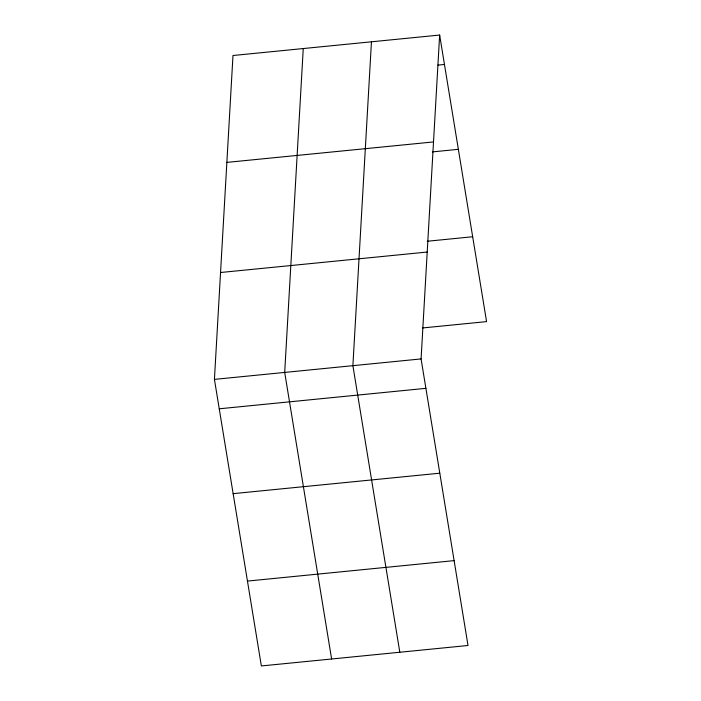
<?xml version="1.0" encoding="UTF-8"?>
<svg xmlns="http://www.w3.org/2000/svg" width="701" height="701" viewBox="0 0 701 701"><rect width="100%" height="100%" fill="white"/><g stroke="black" fill="none" stroke-linecap="round" stroke-linejoin="round"><path stroke-width="1.05" d="M439.641 35.05L421.082 358.921L468.014 645.49L261.359 665.95L214.427 379.381L232.986 55.51L439.641 35.05L486.573 321.619L422.703 327.937M303.253 48.553L284.694 372.424L331.617 658.993M371.451 41.806L352.892 365.677L399.815 652.245M437.967 65.105L444.46 64.457M226.861 162.387L433.516 141.926M432.377 151.898L458.358 149.322M427.207 241.258L472.676 236.754M220.552 272.505L427.207 252.045M214.427 379.381L421.082 358.921M219.247 408.797L425.901 388.336M233.144 493.653L439.799 473.193M247.462 581.085L454.117 560.625"/></g></svg>
